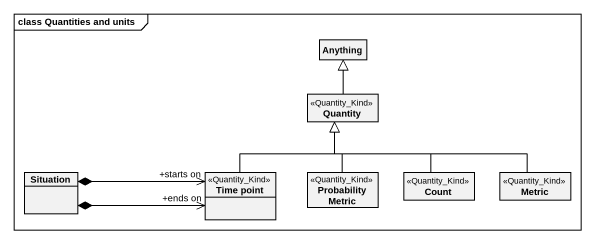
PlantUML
@startuml
mainframe class Quantities and units
hide circle
hide empty members
class Anything
class Quantity <<Quantity_Kind>>
class Situation
class "Time point" as Time_point <<Quantity_Kind>>
class "Probability Metric" as Probability_Metric <<Quantity_Kind>>
class Count <<Quantity_Kind>>
class Metric <<Quantity_Kind>>
Quantity -up-|> Anything
Situation *-right-> "+starts on" Time_point
Situation *-right-> "+ends on" Time_point
Time_point -up-|> Quantity
Probability_Metric -up-|> Quantity
Count -up-|> Quantity
Metric -left-|> Quantity
@enduml
